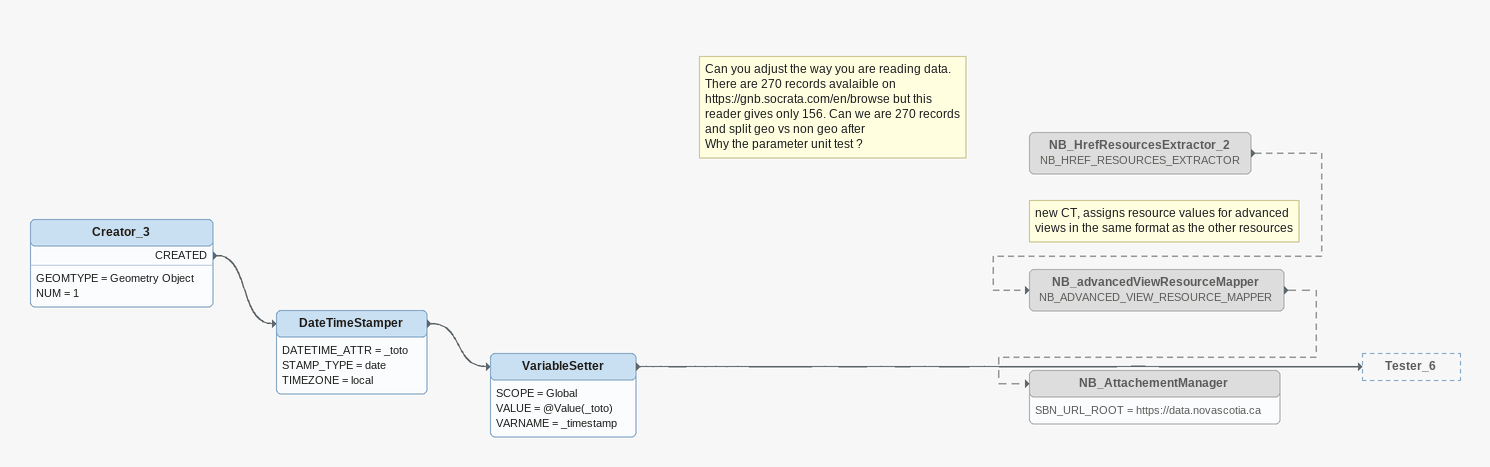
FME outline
Creator_3
    GEOMTYPE = Geometry Object
    NUM = 1
    CREATED -> DateTimeStamper
DateTimeStamper
    DATETIME_ATTR = _toto
    STAMP_TYPE = date
    TIMEZONE = local
    -> VariableSetter
Note: Can you adjust the way you are reading data. / There are 270 records avalaible on https://gnb.socrata.com/en/browse but this reader gives only 156. Can we are 270 records and split geo vs non geo after / Why the parameter unit test ?
VariableSetter
    SCOPE = Global
    VALUE = @Value(_toto)
    VARNAME = _timestamp
    -> Tester_6
NB_HrefResourcesExtractor_2: NB_HREF_RESOURCES_EXTRACTOR [off]
    -> NB_advancedViewResourceMapper [off]
Note: new CT, assigns resource values for advanced views in the same format as the other resources
NB_advancedViewResourceMapper: NB_ADVANCED_VIEW_RESOURCE_MAPPER [off]
    -> NB_AttachementManager [off]
NB_AttachementManager [off]
    SBN_URL_ROOT = https://data.novascotia.ca
